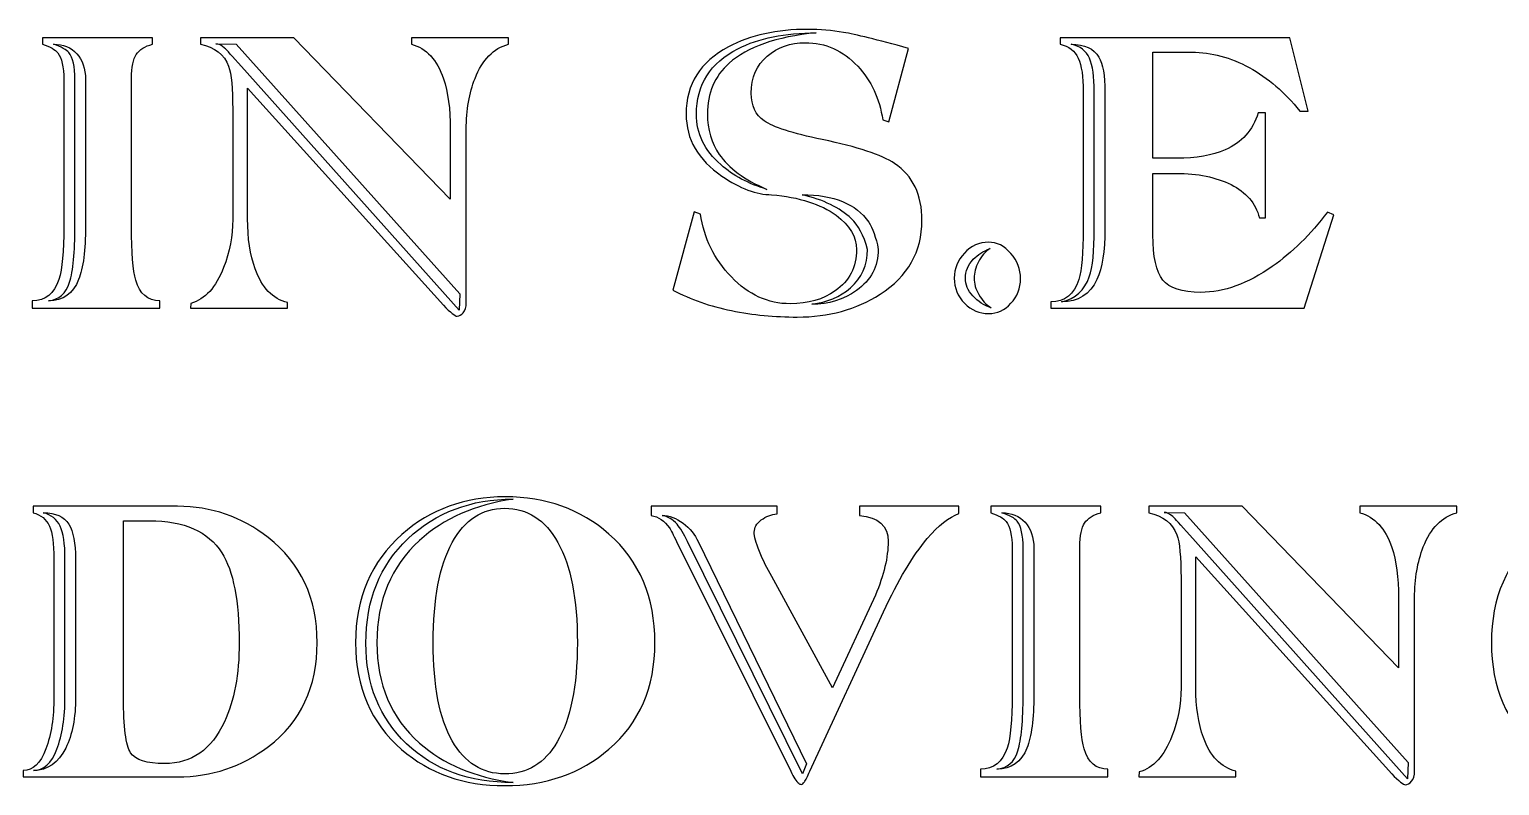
# Model space of a CAD drawing. Header units: centimetres. Extents: x -14.7 to 9.4, y -6.4 to 13.6.
# Drawn here: x -8.64 to 0.85, y 8.71 to 13.6 of the extents above; entities that cross this region are included whole.
import ezdxf

# ---------------------------------------------------------------- set-up
doc = ezdxf.new("R2010")
doc.units = ezdxf.units.CM
doc.header["$MEASUREMENT"] = 0
doc.layers.add('Capa 1', color=7, linetype='Continuous')

msp = doc.modelspace()

# ---------------------------------------------------------------- linework, layer by layer
at = {"layer": 'Capa 1', "color": 250}
for points, knots in [([(-2.87763, 12.35965), (-2.87763, 12.15819), (-2.96771, 11.99932), (-3.14788, 11.88303), (-3.30183, 11.78476), (-3.48036, 11.73562), (-3.68346, 11.73562), (-3.82759, 11.73562), (-3.96885, 11.74955), (-4.10725, 11.77739), (-4.24565, 11.80523), (-4.37218, 11.84946), (-4.48683, 11.91006), (-4.48683, 11.91006), (-4.34925, 12.41615), (-4.34925, 12.41615), (-4.34925, 12.41615), (-4.30748, 12.40141), (-4.30748, 12.40141), (-4.28619, 12.24582), (-4.22026, 12.11028), (-4.10889, 11.99482), (-3.99793, 11.87935), (-3.8714, 11.82161), (-3.72932, 11.82161), (-3.61303, 11.82161), (-3.51598, 11.84946), (-3.43737, 11.90514), (-3.34606, 11.96902), (-3.3002, 12.05828), (-3.3002, 12.17293), (-3.3002, 12.25483), (-3.34442, 12.32853), (-3.43245, 12.39404), (-3.53073, 12.46611), (-3.66953, 12.51033), (-3.84929, 12.52671), (-3.94551, 12.52671), (-4.05279, 12.56684), (-4.17031, 12.64709), (-4.32386, 12.75192), (-4.40084, 12.8854), (-4.40084, 13.04755), (-4.40084, 13.24082), (-4.30994, 13.38577), (-4.12814, 13.4824), (-3.98564, 13.55774), (-3.81448, 13.59541), (-3.61467, 13.59541), (-3.53605, 13.59541), (-3.45907, 13.58886), (-3.38373, 13.57576), (-3.30839, 13.56266), (-3.16835, 13.52826), (-2.96362, 13.47257), (-2.96362, 13.47257), (-3.09137, 12.99841), (-3.09137, 12.99841), (-3.09137, 12.99841), (-3.13068, 13.0107), (-3.13068, 13.0107), (-3.15197, 13.14828), (-3.20602, 13.26375), (-3.29283, 13.35711), (-3.38782, 13.45865), (-3.50083, 13.50943), (-3.63186, 13.50943), (-3.72686, 13.50943), (-3.80875, 13.48035), (-3.87754, 13.42221), (-3.94633, 13.36407), (-3.98073, 13.28422), (-3.98073, 13.18267), (-3.98073, 13.10242), (-3.95247, 13.04264), (-3.89597, 13.00333), (-3.83946, 12.96402), (-3.71458, 12.92389), (-3.52131, 12.88294), (-3.29365, 12.83545), (-3.13805, 12.78385), (-3.05452, 12.72817), (-2.93659, 12.64955), (-2.87763, 12.52671), (-2.87763, 12.35965)], [0, 0, 0, 0, 0.0357143, 0.0357143, 0.0357143, 0.0714286, 0.0714286, 0.0714286, 0.1071429, 0.1071429, 0.1071429, 0.1428571, 0.1428571, 0.1428571, 0.1785714, 0.1785714, 0.1785714, 0.2142857, 0.2142857, 0.2142857, 0.25, 0.25, 0.25, 0.2857143, 0.2857143, 0.2857143, 0.3214286, 0.3214286, 0.3214286, 0.3571429, 0.3571429, 0.3571429, 0.3928571, 0.3928571, 0.3928571, 0.4285714, 0.4285714, 0.4285714, 0.4642857, 0.4642857, 0.4642857, 0.5, 0.5, 0.5, 0.5357143, 0.5357143, 0.5357143, 0.5714286, 0.5714286, 0.5714286, 0.6071429, 0.6071429, 0.6071429, 0.6428571, 0.6428571, 0.6428571, 0.6785714, 0.6785714, 0.6785714, 0.7142857, 0.7142857, 0.7142857, 0.75, 0.75, 0.75, 0.7857143, 0.7857143, 0.7857143, 0.8214286, 0.8214286, 0.8214286, 0.8571429, 0.8571429, 0.8571429, 0.8928571, 0.8928571, 0.8928571, 0.9285714, 0.9285714, 0.9285714, 0.9642857, 0.9642857, 0.9642857, 1, 1, 1, 1]), ([(-7.80103, 11.79213), (-7.80103, 11.79213), (-8.62406, 11.79213), (-8.62406, 11.79213), (-8.62406, 11.79213), (-8.62406, 11.84127), (-8.62406, 11.84127), (-8.53889, 11.84127), (-8.48156, 11.88713), (-8.45208, 11.97885), (-8.43079, 12.04641), (-8.42014, 12.16024), (-8.42014, 12.32116), (-8.42014, 12.32116), (-8.42014, 13.27071), (-8.42014, 13.27071), (-8.42014, 13.3526), (-8.43324, 13.41034), (-8.45945, 13.44309), (-8.47583, 13.46439), (-8.50859, 13.48322), (-8.55772, 13.4996), (-8.55772, 13.4996), (-8.55772, 13.54136), (-8.55772, 13.54136), (-8.55772, 13.54136), (-7.84771, 13.54136), (-7.84771, 13.54136), (-7.84771, 13.54136), (-7.84771, 13.4996), (-7.84771, 13.4996), (-7.89685, 13.4865), (-7.93165, 13.46439), (-7.95212, 13.43327), (-7.9726, 13.40215), (-7.98283, 13.35096), (-7.98283, 13.28054), (-7.98283, 13.28054), (-7.98283, 12.32116), (-7.98283, 12.32116), (-7.98283, 12.15205), (-7.97382, 12.03658), (-7.95581, 11.97393), (-7.9296, 11.88549), (-7.87801, 11.84127), (-7.80103, 11.84127), (-7.80103, 11.84127), (-7.80103, 11.79213), (-7.80103, 11.79213)], [0, 0, 0, 0, 0.0625, 0.0625, 0.0625, 0.125, 0.125, 0.125, 0.1875, 0.1875, 0.1875, 0.25, 0.25, 0.25, 0.3125, 0.3125, 0.3125, 0.375, 0.375, 0.375, 0.4375, 0.4375, 0.4375, 0.5, 0.5, 0.5, 0.5625, 0.5625, 0.5625, 0.625, 0.625, 0.625, 0.6875, 0.6875, 0.6875, 0.75, 0.75, 0.75, 0.8125, 0.8125, 0.8125, 0.875, 0.875, 0.875, 0.9375, 0.9375, 0.9375, 1, 1, 1, 1]), ([(-8.2801, 12.3228), (-8.2801, 12.3228), (-8.2801, 13.27112), (-8.2801, 13.27112), (-8.2801, 13.34155), (-8.29894, 13.39723), (-8.33661, 13.43818), (-8.37428, 13.47913), (-8.42424, 13.4996), (-8.48647, 13.4996), (-8.4357, 13.48158), (-8.40294, 13.46357), (-8.3882, 13.44555), (-8.362, 13.41279), (-8.34889, 13.35465), (-8.34889, 13.27112), (-8.34889, 13.27112), (-8.34889, 12.3228), (-8.34889, 12.3228), (-8.34889, 12.1541), (-8.36036, 12.0333), (-8.38329, 11.96042), (-8.40622, 11.88754), (-8.45126, 11.84782), (-8.51841, 11.84127), (-8.42506, 11.84127), (-8.36036, 11.88713), (-8.32433, 11.97885), (-8.29485, 12.05255), (-8.2801, 12.1672), (-8.2801, 12.3228)], [0, 0, 0, 0, 0.1, 0.1, 0.1, 0.2, 0.2, 0.2, 0.3, 0.3, 0.3, 0.4, 0.4, 0.4, 0.5, 0.5, 0.5, 0.6, 0.6, 0.6, 0.7, 0.7, 0.7, 0.8, 0.8, 0.8, 0.9, 0.9, 0.9, 1, 1, 1, 1]), ([(-5.54816, 13.4996), (-5.64479, 13.47339), (-5.71686, 13.39969), (-5.76436, 13.27849), (-5.80203, 13.18349), (-5.82086, 13.07376), (-5.82086, 12.94928), (-5.82086, 12.94928), (-5.82086, 11.82939), (-5.82086, 11.82939), (-5.82086, 11.79991), (-5.82741, 11.77821), (-5.84052, 11.76347), (-5.85362, 11.74873), (-5.86672, 11.74136), (-5.87982, 11.74095), (-5.89293, 11.74136), (-5.92241, 11.7647), (-5.96827, 11.81178), (-5.96827, 11.81178), (-7.23352, 13.21461), (-7.23352, 13.21461), (-7.23352, 13.21461), (-7.23352, 12.37111), (-7.23352, 12.37111), (-7.23352, 12.245), (-7.21714, 12.13731), (-7.18479, 12.04723), (-7.14098, 11.92603), (-7.07137, 11.85355), (-6.97555, 11.82898), (-6.97555, 11.82898), (-6.97555, 11.79213), (-6.97555, 11.79213), (-6.97555, 11.79213), (-7.60203, 11.79213), (-7.60203, 11.79213), (-7.60203, 11.79213), (-7.59958, 11.82407), (-7.59958, 11.82407), (-7.50786, 11.85027), (-7.43743, 11.92725), (-7.38829, 12.05501), (-7.34899, 12.15655), (-7.32933, 12.26056), (-7.32933, 12.36702), (-7.32933, 12.36702), (-7.32933, 13.07703), (-7.32933, 13.07703), (-7.32933, 13.21461), (-7.33834, 13.30797), (-7.35636, 13.35711), (-7.3842, 13.43245), (-7.4448, 13.47994), (-7.53816, 13.4996), (-7.53816, 13.4996), (-7.53816, 13.54136), (-7.53816, 13.54136), (-7.53816, 13.54136), (-6.93379, 13.54136), (-6.93379, 13.54136), (-6.93379, 13.54136), (-5.92405, 12.49723), (-5.92405, 12.49723), (-5.92405, 12.49723), (-5.92405, 12.94928), (-5.92405, 12.94928), (-5.92405, 13.08031), (-5.93879, 13.18922), (-5.96827, 13.27603), (-6.00922, 13.39887), (-6.07801, 13.47339), (-6.17464, 13.4996), (-6.17464, 13.4996), (-6.17464, 13.54136), (-6.17464, 13.54136), (-6.17464, 13.54136), (-5.54816, 13.54136), (-5.54816, 13.54136), (-5.54816, 13.54136), (-5.54816, 13.4996), (-5.54816, 13.4996)], [0, 0, 0, 0, 0.037037, 0.037037, 0.037037, 0.0740741, 0.0740741, 0.0740741, 0.1111111, 0.1111111, 0.1111111, 0.1481481, 0.1481481, 0.1481481, 0.1851852, 0.1851852, 0.1851852, 0.2222222, 0.2222222, 0.2222222, 0.2592593, 0.2592593, 0.2592593, 0.2962963, 0.2962963, 0.2962963, 0.3333333, 0.3333333, 0.3333333, 0.3703704, 0.3703704, 0.3703704, 0.4074074, 0.4074074, 0.4074074, 0.4444444, 0.4444444, 0.4444444, 0.4814815, 0.4814815, 0.4814815, 0.5185185, 0.5185185, 0.5185185, 0.5555556, 0.5555556, 0.5555556, 0.5925926, 0.5925926, 0.5925926, 0.6296296, 0.6296296, 0.6296296, 0.6666667, 0.6666667, 0.6666667, 0.7037037, 0.7037037, 0.7037037, 0.7407407, 0.7407407, 0.7407407, 0.7777778, 0.7777778, 0.7777778, 0.8148148, 0.8148148, 0.8148148, 0.8518519, 0.8518519, 0.8518519, 0.8888889, 0.8888889, 0.8888889, 0.9259259, 0.9259259, 0.9259259, 0.962963, 0.962963, 0.962963, 1, 1, 1, 1]), ([(-5.86672, 11.77944), (-5.86672, 11.77944), (-5.86263, 11.88549), (-5.86263, 11.88549), (-5.86263, 11.88549), (-7.30722, 13.4996), (-7.30722, 13.4996), (-7.30722, 13.4996), (-7.43743, 13.50206), (-7.43743, 13.50206), (-7.42146, 13.50206), (-7.40263, 13.49305), (-7.38174, 13.47462), (-7.36905, 13.46275), (-7.33261, 13.42303), (-7.27323, 13.35465), (-7.27323, 13.35465), (-5.86672, 11.77944), (-5.86672, 11.77944)], [0, 0, 0, 0, 0.1666667, 0.1666667, 0.1666667, 0.3333333, 0.3333333, 0.3333333, 0.5, 0.5, 0.5, 0.6666667, 0.6666667, 0.6666667, 0.8333333, 0.8333333, 0.8333333, 1, 1, 1, 1]), ([(-3.56062, 13.5733), (-3.76371, 13.5733), (-3.93241, 13.53891), (-4.06672, 13.47012), (-4.24524, 13.3784), (-4.33451, 13.23754), (-4.33451, 13.04755), (-4.33451, 12.92143), (-4.28209, 12.81252), (-4.17727, 12.7208), (-4.09702, 12.65037), (-3.99793, 12.59714), (-3.88, 12.56111), (-4.02413, 12.62334), (-4.1265, 12.69869), (-4.1871, 12.78713), (-4.23787, 12.86083), (-4.26326, 12.94764), (-4.26326, 13.04755), (-4.26326, 13.18349), (-4.21658, 13.29323), (-4.12322, 13.37676), (-4.00693, 13.48158), (-3.8194, 13.5471), (-3.56062, 13.5733)], [0, 0, 0, 0, 0.125, 0.125, 0.125, 0.25, 0.25, 0.25, 0.375, 0.375, 0.375, 0.5, 0.5, 0.5, 0.625, 0.625, 0.625, 0.75, 0.75, 0.75, 0.875, 0.875, 0.875, 1, 1, 1, 1]), ([(-0.21692, 12.3965), (-0.21692, 12.3965), (-0.40855, 11.79213), (-0.40855, 11.79213), (-0.40855, 11.79213), (-2.04477, 11.79213), (-2.04477, 11.79213), (-2.04477, 11.79213), (-2.04477, 11.8339), (-2.04477, 11.8339), (-1.95469, 11.8339), (-1.89491, 11.88221), (-1.86543, 11.97885), (-1.84577, 12.04108), (-1.83595, 12.15), (-1.83595, 12.3056), (-1.83595, 12.3056), (-1.83595, 13.1925), (-1.83595, 13.1925), (-1.83595, 13.28913), (-1.84659, 13.3612), (-1.86789, 13.4087), (-1.88918, 13.4562), (-1.92849, 13.4865), (-1.98581, 13.4996), (-1.98581, 13.4996), (-1.98581, 13.54136), (-1.98581, 13.54136), (-1.98581, 13.54136), (-0.50191, 13.54136), (-0.50191, 13.54136), (-0.50191, 13.54136), (-0.38398, 13.0672), (-0.38398, 13.0672), (-0.38398, 13.0672), (-0.43803, 13.0672), (-0.43803, 13.0672), (-0.53467, 13.18841), (-0.64318, 13.28217), (-0.76356, 13.34851), (-0.88394, 13.41484), (-1.00801, 13.44801), (-1.13576, 13.44801), (-1.13576, 13.44801), (-1.38635, 13.44801), (-1.38635, 13.44801), (-1.38635, 13.44801), (-1.38635, 12.76256), (-1.38635, 12.76256), (-1.38635, 12.76256), (-1.23403, 12.76256), (-1.23403, 12.76256), (-1.10628, 12.76256), (-1.00146, 12.78058), (-0.91956, 12.81661), (-0.81147, 12.86411), (-0.74022, 12.94355), (-0.70582, 13.05492), (-0.70582, 13.05492), (-0.65914, 13.05492), (-0.65914, 13.05492), (-0.65914, 13.05492), (-0.65914, 12.37685), (-0.65914, 12.37685), (-0.65914, 12.37685), (-0.69845, 12.37685), (-0.69845, 12.37685), (-0.72302, 12.47184), (-0.78403, 12.5435), (-0.88148, 12.59182), (-0.97894, 12.64013), (-1.09645, 12.66429), (-1.23403, 12.66429), (-1.23403, 12.66429), (-1.38635, 12.66429), (-1.38635, 12.66429), (-1.38635, 12.66429), (-1.38635, 12.26629), (-1.38635, 12.26629), (-1.38635, 12.12543), (-1.36506, 12.02839), (-1.32248, 11.97516), (-1.27989, 11.92193), (-1.198, 11.89532), (-1.0768, 11.89532), (-0.92775, 11.89532), (-0.7738, 11.951), (-0.61492, 12.06238), (-0.48717, 12.15246), (-0.36842, 12.26957), (-0.25869, 12.4137), (-0.25869, 12.4137), (-0.21692, 12.3965), (-0.21692, 12.3965)], [0, 0, 0, 0, 0.0322581, 0.0322581, 0.0322581, 0.0645161, 0.0645161, 0.0645161, 0.0967742, 0.0967742, 0.0967742, 0.1290323, 0.1290323, 0.1290323, 0.1612903, 0.1612903, 0.1612903, 0.1935484, 0.1935484, 0.1935484, 0.2258065, 0.2258065, 0.2258065, 0.2580645, 0.2580645, 0.2580645, 0.2903226, 0.2903226, 0.2903226, 0.3225806, 0.3225806, 0.3225806, 0.3548387, 0.3548387, 0.3548387, 0.3870968, 0.3870968, 0.3870968, 0.4193548, 0.4193548, 0.4193548, 0.4516129, 0.4516129, 0.4516129, 0.483871, 0.483871, 0.483871, 0.516129, 0.516129, 0.516129, 0.5483871, 0.5483871, 0.5483871, 0.5806452, 0.5806452, 0.5806452, 0.6129032, 0.6129032, 0.6129032, 0.6451613, 0.6451613, 0.6451613, 0.6774194, 0.6774194, 0.6774194, 0.7096774, 0.7096774, 0.7096774, 0.7419355, 0.7419355, 0.7419355, 0.7741935, 0.7741935, 0.7741935, 0.8064516, 0.8064516, 0.8064516, 0.8387097, 0.8387097, 0.8387097, 0.8709677, 0.8709677, 0.8709677, 0.9032258, 0.9032258, 0.9032258, 0.9354839, 0.9354839, 0.9354839, 0.9677419, 0.9677419, 0.9677419, 1, 1, 1, 1]), ([(-1.69591, 12.3056), (-1.69591, 12.3056), (-1.69591, 13.1925), (-1.69591, 13.1925), (-1.69591, 13.29732), (-1.70901, 13.37185), (-1.73522, 13.41607), (-1.76798, 13.47176), (-1.82776, 13.4996), (-1.91456, 13.4996), (-1.85642, 13.4865), (-1.8167, 13.4562), (-1.79582, 13.4087), (-1.77494, 13.3612), (-1.7647, 13.28913), (-1.7647, 13.1925), (-1.7647, 13.1925), (-1.7647, 12.3056), (-1.7647, 12.3056), (-1.7647, 12.16147), (-1.77535, 12.05828), (-1.79705, 11.99604), (-1.82694, 11.90924), (-1.88631, 11.85519), (-1.97598, 11.8339), (-1.86789, 11.8339), (-1.79173, 11.88221), (-1.7475, 11.97885), (-1.71311, 12.05255), (-1.69591, 12.16147), (-1.69591, 12.3056)], [0, 0, 0, 0, 0.1, 0.1, 0.1, 0.2, 0.2, 0.2, 0.3, 0.3, 0.3, 0.4, 0.4, 0.4, 0.5, 0.5, 0.5, 0.6, 0.6, 0.6, 0.7, 0.7, 0.7, 0.8, 0.8, 0.8, 0.9, 0.9, 0.9, 1, 1, 1, 1]), ([(-3.16016, 12.17293), (-3.1749, 12.25155), (-3.19537, 12.31051), (-3.22158, 12.34982), (-3.30347, 12.46775), (-3.44679, 12.52671), (-3.65152, 12.52671), (-3.51394, 12.49395), (-3.4083, 12.44236), (-3.33459, 12.37193), (-3.28873, 12.32935), (-3.25352, 12.26301), (-3.22895, 12.17293), (-3.22895, 12.07139), (-3.2658, 11.98867), (-3.33951, 11.9248), (-3.40666, 11.86583), (-3.49019, 11.83062), (-3.5901, 11.81915), (-3.48036, 11.81752), (-3.38373, 11.847), (-3.3002, 11.9076), (-3.20684, 11.97475), (-3.16016, 12.0632), (-3.16016, 12.17293)], [0, 0, 0, 0, 0.125, 0.125, 0.125, 0.25, 0.25, 0.25, 0.375, 0.375, 0.375, 0.5, 0.5, 0.5, 0.625, 0.625, 0.625, 0.75, 0.75, 0.75, 0.875, 0.875, 0.875, 1, 1, 1, 1]), ([(-2.24132, 11.98499), (-2.24132, 11.92234), (-2.26179, 11.8687), (-2.30274, 11.82448), (-2.34368, 11.77985), (-2.392, 11.75773), (-2.44769, 11.75773), (-2.50665, 11.75773), (-2.55824, 11.77985), (-2.60247, 11.82448), (-2.64669, 11.8687), (-2.6688, 11.92316), (-2.6688, 11.98744), (-2.6688, 12.04846), (-2.6471, 12.1021), (-2.60369, 12.14918), (-2.56029, 12.19627), (-2.50829, 12.21961), (-2.44769, 12.21961), (-2.39364, 12.21961), (-2.34573, 12.19545), (-2.30397, 12.14673), (-2.2622, 12.098), (-2.24132, 12.04436), (-2.24132, 11.98499)], [0, 0, 0, 0, 0.125, 0.125, 0.125, 0.25, 0.25, 0.25, 0.375, 0.375, 0.375, 0.5, 0.5, 0.5, 0.625, 0.625, 0.625, 0.75, 0.75, 0.75, 0.875, 0.875, 0.875, 1, 1, 1, 1]), ([(-2.43049, 11.79459), (-2.46325, 11.81588), (-2.48986, 11.84454), (-2.51034, 11.88057), (-2.53081, 11.91661), (-2.54105, 11.95182), (-2.54105, 11.98622), (-2.54105, 12.02061), (-2.53163, 12.05623), (-2.51279, 12.09309), (-2.49396, 12.12994), (-2.46898, 12.15819), (-2.43786, 12.17785), (-2.48208, 12.16147), (-2.51812, 12.13854), (-2.54596, 12.10906), (-2.58035, 12.07302), (-2.59755, 12.03208), (-2.59755, 11.98622), (-2.59755, 11.94527), (-2.58117, 11.90719), (-2.54842, 11.87198), (-2.51566, 11.83676), (-2.47635, 11.81097), (-2.43049, 11.79459)], [0, 0, 0, 0, 0.125, 0.125, 0.125, 0.25, 0.25, 0.25, 0.375, 0.375, 0.375, 0.5, 0.5, 0.5, 0.625, 0.625, 0.625, 0.75, 0.75, 0.75, 0.875, 0.875, 0.875, 1, 1, 1, 1]), ([(-4.60228, 9.63016), (-4.60228, 9.34189), (-4.70137, 9.11259), (-4.89955, 8.94226), (-5.08135, 8.78502), (-5.30574, 8.7064), (-5.57271, 8.7064), (-5.8364, 8.7064), (-6.05833, 8.7842), (-6.2385, 8.9398), (-6.43668, 9.11177), (-6.53577, 9.34189), (-6.53577, 9.63016), (-6.53577, 9.92006), (-6.43586, 10.15345), (-6.23604, 10.33034), (-6.0526, 10.49249), (-5.83067, 10.57356), (-5.57025, 10.57356), (-5.30492, 10.57356), (-5.08135, 10.49331), (-4.89955, 10.3328), (-4.70137, 10.15755), (-4.60228, 9.92333), (-4.60228, 9.63016)], [0, 0, 0, 0, 0.125, 0.125, 0.125, 0.25, 0.25, 0.25, 0.375, 0.375, 0.375, 0.5, 0.5, 0.5, 0.625, 0.625, 0.625, 0.75, 0.75, 0.75, 0.875, 0.875, 0.875, 1, 1, 1, 1]), ([(-5.51866, 8.72606), (-5.76761, 8.76045), (-5.96907, 8.84562), (-6.12303, 8.98156), (-6.30647, 9.14371), (-6.39819, 9.35991), (-6.39819, 9.63016), (-6.39819, 9.90368), (-6.30647, 10.12397), (-6.12303, 10.29103), (-5.96579, 10.43353), (-5.76434, 10.52279), (-5.51866, 10.55882), (-5.79054, 10.55882), (-6.01698, 10.47325), (-6.19796, 10.30209), (-6.37894, 10.13093), (-6.46944, 9.90614), (-6.46944, 9.6277), (-6.46944, 9.36073), (-6.38181, 9.14371), (-6.20656, 8.97665), (-6.03131, 8.80959), (-5.80201, 8.72606), (-5.51866, 8.72606)], [0, 0, 0, 0, 0.125, 0.125, 0.125, 0.25, 0.25, 0.25, 0.375, 0.375, 0.375, 0.5, 0.5, 0.5, 0.625, 0.625, 0.625, 0.75, 0.75, 0.75, 0.875, 0.875, 0.875, 1, 1, 1, 1]), ([(2.73369, 9.63016), (2.73369, 9.34189), (2.6346, 9.11259), (2.43642, 8.94226), (2.25462, 8.78502), (2.03023, 8.7064), (1.76326, 8.7064), (1.49957, 8.7064), (1.27764, 8.7842), (1.09747, 8.9398), (0.89929, 9.11177), (0.8002, 9.34189), (0.8002, 9.63016), (0.8002, 9.92006), (0.90011, 10.15345), (1.09993, 10.33034), (1.28337, 10.49249), (1.5053, 10.57356), (1.76572, 10.57356), (2.03105, 10.57356), (2.25462, 10.49331), (2.43642, 10.3328), (2.6346, 10.15755), (2.73369, 9.92333), (2.73369, 9.63016)], [0, 0, 0, 0, 0.125, 0.125, 0.125, 0.25, 0.25, 0.25, 0.375, 0.375, 0.375, 0.5, 0.5, 0.5, 0.625, 0.625, 0.625, 0.75, 0.75, 0.75, 0.875, 0.875, 0.875, 1, 1, 1, 1]), ([(-6.78391, 9.63016), (-6.78391, 9.34353), (-6.88873, 9.11996), (-7.09838, 8.95945), (-7.27035, 8.82842), (-7.46608, 8.76291), (-7.68555, 8.76291), (-7.68555, 8.76291), (-8.68301, 8.76291), (-8.68301, 8.76291), (-8.68301, 8.76291), (-8.68301, 8.80468), (-8.68301, 8.80468), (-8.61913, 8.80468), (-8.57, 8.85094), (-8.5356, 8.94348), (-8.50121, 9.03602), (-8.48401, 9.14781), (-8.48401, 9.27884), (-8.48401, 9.27884), (-8.48401, 10.17311), (-8.48401, 10.17311), (-8.48401, 10.26974), (-8.49384, 10.34017), (-8.51349, 10.38439), (-8.53314, 10.42861), (-8.56836, 10.45728), (-8.61913, 10.47038), (-8.61913, 10.47038), (-8.61913, 10.51214), (-8.61913, 10.51214), (-8.61913, 10.51214), (-7.68555, 10.51214), (-7.68555, 10.51214), (-7.46772, 10.51214), (-7.27281, 10.44499), (-7.10084, 10.31069), (-6.88955, 10.14526), (-6.78391, 9.91842), (-6.78391, 9.63016)], [0, 0, 0, 0, 0.0769231, 0.0769231, 0.0769231, 0.1538462, 0.1538462, 0.1538462, 0.2307692, 0.2307692, 0.2307692, 0.3076923, 0.3076923, 0.3076923, 0.3846154, 0.3846154, 0.3846154, 0.4615385, 0.4615385, 0.4615385, 0.5384615, 0.5384615, 0.5384615, 0.6153846, 0.6153846, 0.6153846, 0.6923077, 0.6923077, 0.6923077, 0.7692308, 0.7692308, 0.7692308, 0.8461538, 0.8461538, 0.8461538, 0.9230769, 0.9230769, 0.9230769, 1, 1, 1, 1]), ([(-8.34397, 9.27884), (-8.34397, 9.27884), (-8.34397, 10.17311), (-8.34397, 10.17311), (-8.34397, 10.27302), (-8.35871, 10.34754), (-8.38819, 10.39668), (-8.41768, 10.44581), (-8.47254, 10.47038), (-8.5528, 10.47038), (-8.50121, 10.45728), (-8.46476, 10.42861), (-8.44388, 10.38439), (-8.423, 10.34017), (-8.41276, 10.26974), (-8.41276, 10.17311), (-8.41276, 10.17311), (-8.41276, 9.27884), (-8.41276, 9.27884), (-8.41276, 9.14617), (-8.43037, 9.03398), (-8.46517, 8.94226), (-8.49998, 8.85054), (-8.55034, 8.80468), (-8.61668, 8.80468), (-8.52495, 8.80468), (-8.45535, 8.85299), (-8.40785, 8.94963), (-8.36526, 9.03479), (-8.34397, 9.14453), (-8.34397, 9.27884)], [0, 0, 0, 0, 0.1, 0.1, 0.1, 0.2, 0.2, 0.2, 0.3, 0.3, 0.3, 0.4, 0.4, 0.4, 0.5, 0.5, 0.5, 0.6, 0.6, 0.6, 0.7, 0.7, 0.7, 0.8, 0.8, 0.8, 0.9, 0.9, 0.9, 1, 1, 1, 1]), ([(-5.10346, 9.63016), (-5.10346, 9.91351), (-5.14523, 10.12929), (-5.22876, 10.27752), (-5.31229, 10.42575), (-5.42694, 10.49986), (-5.57271, 10.49986), (-5.71684, 10.49986), (-5.82985, 10.42575), (-5.91175, 10.27752), (-5.99364, 10.12929), (-6.03458, 9.91351), (-6.03458, 9.63016), (-6.03458, 9.35008), (-5.99364, 9.1388), (-5.91175, 8.99631), (-5.82985, 8.85381), (-5.71684, 8.78256), (-5.57271, 8.78256), (-5.42694, 8.78256), (-5.31393, 8.85135), (-5.23367, 8.98893), (-5.14686, 9.13634), (-5.10346, 9.35008), (-5.10346, 9.63016)], [0, 0, 0, 0, 0.125, 0.125, 0.125, 0.25, 0.25, 0.25, 0.375, 0.375, 0.375, 0.5, 0.5, 0.5, 0.625, 0.625, 0.625, 0.75, 0.75, 0.75, 0.875, 0.875, 0.875, 1, 1, 1, 1]), ([(-2.6393, 10.46547), (-2.70318, 10.44254), (-2.77115, 10.38849), (-2.84321, 10.30332), (-2.93821, 10.19194), (-3.03239, 10.03389), (-3.12575, 9.82916), (-3.12575, 9.82916), (-3.60236, 8.79976), (-3.60236, 8.79976), (-3.6171, 8.76578), (-3.62857, 8.74285), (-3.63676, 8.73138), (-3.64495, 8.71992), (-3.6515, 8.71459), (-3.65641, 8.71418), (-3.66337, 8.71459), (-3.66911, 8.71664), (-3.67402, 8.72155), (-3.68876, 8.73466), (-3.70596, 8.76045), (-3.72561, 8.79935), (-3.72561, 8.79935), (-4.46224, 10.28366), (-4.46224, 10.28366), (-4.48353, 10.32789), (-4.49909, 10.35737), (-4.50892, 10.37211), (-4.54004, 10.41797), (-4.57935, 10.44499), (-4.62684, 10.45318), (-4.62684, 10.45318), (-4.62684, 10.51214), (-4.62684, 10.51214), (-4.62684, 10.51214), (-3.81365, 10.51214), (-3.81365, 10.51214), (-3.81365, 10.51214), (-3.81365, 10.46301), (-3.81365, 10.46301), (-3.85132, 10.45973), (-3.8853, 10.44663), (-3.9156, 10.4237), (-3.9459, 10.40077), (-3.96105, 10.37456), (-3.96105, 10.34508), (-3.96105, 10.31888), (-3.94959, 10.27752), (-3.92666, 10.2202), (-3.90373, 10.16287), (-3.87752, 10.10882), (-3.84804, 10.05805), (-3.84804, 10.05805), (-3.45536, 9.33903), (-3.45536, 9.33903), (-3.45536, 9.33903), (-3.17816, 9.93767), (-3.17816, 9.93767), (-3.1237, 10.06747), (-3.09626, 10.18334), (-3.09626, 10.2853), (-3.09626, 10.38603), (-3.15768, 10.44172), (-3.28052, 10.45318), (-3.28052, 10.45318), (-3.28052, 10.51214), (-3.28052, 10.51214), (-3.28052, 10.51214), (-2.6393, 10.51214), (-2.6393, 10.51214), (-2.6393, 10.51214), (-2.6393, 10.46547), (-2.6393, 10.46547)], [0, 0, 0, 0, 0.0416667, 0.0416667, 0.0416667, 0.0833333, 0.0833333, 0.0833333, 0.125, 0.125, 0.125, 0.1666667, 0.1666667, 0.1666667, 0.2083333, 0.2083333, 0.2083333, 0.25, 0.25, 0.25, 0.2916667, 0.2916667, 0.2916667, 0.3333333, 0.3333333, 0.3333333, 0.375, 0.375, 0.375, 0.4166667, 0.4166667, 0.4166667, 0.4583333, 0.4583333, 0.4583333, 0.5, 0.5, 0.5, 0.5416667, 0.5416667, 0.5416667, 0.5833333, 0.5833333, 0.5833333, 0.625, 0.625, 0.625, 0.6666667, 0.6666667, 0.6666667, 0.7083333, 0.7083333, 0.7083333, 0.75, 0.75, 0.75, 0.7916667, 0.7916667, 0.7916667, 0.8333333, 0.8333333, 0.8333333, 0.875, 0.875, 0.875, 0.9166667, 0.9166667, 0.9166667, 0.9583333, 0.9583333, 0.9583333, 1, 1, 1, 1]), ([(-3.62365, 8.84808), (-3.62365, 8.84808), (-4.3222, 10.28366), (-4.3222, 10.28366), (-4.34349, 10.32952), (-4.37625, 10.36924), (-4.42047, 10.40282), (-4.4647, 10.43639), (-4.50974, 10.45318), (-4.5556, 10.45318), (-4.51956, 10.44663), (-4.48763, 10.42779), (-4.45978, 10.39668), (-4.43849, 10.37211), (-4.41556, 10.33444), (-4.39099, 10.28366), (-4.39099, 10.28366), (-3.64904, 8.78338), (-3.64904, 8.78338), (-3.64904, 8.78338), (-3.62365, 8.84808), (-3.62365, 8.84808)], [0, 0, 0, 0, 0.1428571, 0.1428571, 0.1428571, 0.2857143, 0.2857143, 0.2857143, 0.4285714, 0.4285714, 0.4285714, 0.5714286, 0.5714286, 0.5714286, 0.7142857, 0.7142857, 0.7142857, 0.8571429, 0.8571429, 0.8571429, 1, 1, 1, 1]), ([(-1.67624, 8.76291), (-1.67624, 8.76291), (-2.49927, 8.76291), (-2.49927, 8.76291), (-2.49927, 8.76291), (-2.49927, 8.81205), (-2.49927, 8.81205), (-2.4141, 8.81205), (-2.35677, 8.85791), (-2.32729, 8.94963), (-2.306, 9.01719), (-2.29535, 9.13102), (-2.29535, 9.29194), (-2.29535, 9.29194), (-2.29535, 10.24149), (-2.29535, 10.24149), (-2.29535, 10.32338), (-2.30845, 10.38112), (-2.33466, 10.41387), (-2.35104, 10.43517), (-2.3838, 10.454), (-2.43293, 10.47038), (-2.43293, 10.47038), (-2.43293, 10.51214), (-2.43293, 10.51214), (-2.43293, 10.51214), (-1.72292, 10.51214), (-1.72292, 10.51214), (-1.72292, 10.51214), (-1.72292, 10.47038), (-1.72292, 10.47038), (-1.77206, 10.45728), (-1.80686, 10.43517), (-1.82733, 10.40405), (-1.84781, 10.37293), (-1.85804, 10.32174), (-1.85804, 10.25132), (-1.85804, 10.25132), (-1.85804, 9.29194), (-1.85804, 9.29194), (-1.85804, 9.12283), (-1.84903, 9.00736), (-1.83102, 8.94471), (-1.80481, 8.85627), (-1.75322, 8.81205), (-1.67624, 8.81205), (-1.67624, 8.81205), (-1.67624, 8.76291), (-1.67624, 8.76291)], [0, 0, 0, 0, 0.0625, 0.0625, 0.0625, 0.125, 0.125, 0.125, 0.1875, 0.1875, 0.1875, 0.25, 0.25, 0.25, 0.3125, 0.3125, 0.3125, 0.375, 0.375, 0.375, 0.4375, 0.4375, 0.4375, 0.5, 0.5, 0.5, 0.5625, 0.5625, 0.5625, 0.625, 0.625, 0.625, 0.6875, 0.6875, 0.6875, 0.75, 0.75, 0.75, 0.8125, 0.8125, 0.8125, 0.875, 0.875, 0.875, 0.9375, 0.9375, 0.9375, 1, 1, 1, 1]), ([(-2.15531, 9.29358), (-2.15531, 9.29358), (-2.15531, 10.2419), (-2.15531, 10.2419), (-2.15531, 10.31233), (-2.17415, 10.36801), (-2.21182, 10.40896), (-2.24949, 10.44991), (-2.29945, 10.47038), (-2.36168, 10.47038), (-2.31091, 10.45236), (-2.27815, 10.43435), (-2.26341, 10.41633), (-2.23721, 10.38357), (-2.2241, 10.32543), (-2.2241, 10.2419), (-2.2241, 10.2419), (-2.2241, 9.29358), (-2.2241, 9.29358), (-2.2241, 9.12488), (-2.23557, 9.00408), (-2.2585, 8.9312), (-2.28143, 8.85832), (-2.32647, 8.8186), (-2.39362, 8.81205), (-2.30027, 8.81205), (-2.23557, 8.85791), (-2.19954, 8.94963), (-2.17006, 9.02333), (-2.15531, 9.13798), (-2.15531, 9.29358)], [0, 0, 0, 0, 0.1, 0.1, 0.1, 0.2, 0.2, 0.2, 0.3, 0.3, 0.3, 0.4, 0.4, 0.4, 0.5, 0.5, 0.5, 0.6, 0.6, 0.6, 0.7, 0.7, 0.7, 0.8, 0.8, 0.8, 0.9, 0.9, 0.9, 1, 1, 1, 1]), ([(0.57663, 10.47038), (0.48, 10.44417), (0.40793, 10.37047), (0.36043, 10.24927), (0.32276, 10.15427), (0.30393, 10.04454), (0.30393, 9.92006), (0.30393, 9.92006), (0.30393, 8.80017), (0.30393, 8.80017), (0.30393, 8.77069), (0.29738, 8.74899), (0.28427, 8.73425), (0.27117, 8.71951), (0.25807, 8.71214), (0.24497, 8.71173), (0.23186, 8.71214), (0.20238, 8.73548), (0.15652, 8.78256), (0.15652, 8.78256), (-1.10873, 10.18539), (-1.10873, 10.18539), (-1.10873, 10.18539), (-1.10873, 9.34189), (-1.10873, 9.34189), (-1.10873, 9.21578), (-1.09235, 9.10809), (-1.06, 9.01801), (-1.01619, 8.89681), (-0.94658, 8.82433), (-0.85076, 8.79976), (-0.85076, 8.79976), (-0.85076, 8.76291), (-0.85076, 8.76291), (-0.85076, 8.76291), (-1.47724, 8.76291), (-1.47724, 8.76291), (-1.47724, 8.76291), (-1.47479, 8.79485), (-1.47479, 8.79485), (-1.38307, 8.82105), (-1.31264, 8.89803), (-1.2635, 9.02579), (-1.2242, 9.12733), (-1.20454, 9.23134), (-1.20454, 9.3378), (-1.20454, 9.3378), (-1.20454, 10.04781), (-1.20454, 10.04781), (-1.20454, 10.18539), (-1.21355, 10.27875), (-1.23157, 10.32789), (-1.25941, 10.40323), (-1.32001, 10.45072), (-1.41337, 10.47038), (-1.41337, 10.47038), (-1.41337, 10.51214), (-1.41337, 10.51214), (-1.41337, 10.51214), (-0.809, 10.51214), (-0.809, 10.51214), (-0.809, 10.51214), (0.20074, 9.46801), (0.20074, 9.46801), (0.20074, 9.46801), (0.20074, 9.92006), (0.20074, 9.92006), (0.20074, 10.05109), (0.186, 10.16), (0.15652, 10.24681), (0.11557, 10.36965), (0.04678, 10.44417), (-0.04985, 10.47038), (-0.04985, 10.47038), (-0.04985, 10.51214), (-0.04985, 10.51214), (-0.04985, 10.51214), (0.57663, 10.51214), (0.57663, 10.51214), (0.57663, 10.51214), (0.57663, 10.47038), (0.57663, 10.47038)], [0, 0, 0, 0, 0.037037, 0.037037, 0.037037, 0.0740741, 0.0740741, 0.0740741, 0.1111111, 0.1111111, 0.1111111, 0.1481481, 0.1481481, 0.1481481, 0.1851852, 0.1851852, 0.1851852, 0.2222222, 0.2222222, 0.2222222, 0.2592593, 0.2592593, 0.2592593, 0.2962963, 0.2962963, 0.2962963, 0.3333333, 0.3333333, 0.3333333, 0.3703704, 0.3703704, 0.3703704, 0.4074074, 0.4074074, 0.4074074, 0.4444444, 0.4444444, 0.4444444, 0.4814815, 0.4814815, 0.4814815, 0.5185185, 0.5185185, 0.5185185, 0.5555556, 0.5555556, 0.5555556, 0.5925926, 0.5925926, 0.5925926, 0.6296296, 0.6296296, 0.6296296, 0.6666667, 0.6666667, 0.6666667, 0.7037037, 0.7037037, 0.7037037, 0.7407407, 0.7407407, 0.7407407, 0.7777778, 0.7777778, 0.7777778, 0.8148148, 0.8148148, 0.8148148, 0.8518519, 0.8518519, 0.8518519, 0.8888889, 0.8888889, 0.8888889, 0.9259259, 0.9259259, 0.9259259, 0.962963, 0.962963, 0.962963, 1, 1, 1, 1]), ([(0.25807, 8.75022), (0.25807, 8.75022), (0.26216, 8.85627), (0.26216, 8.85627), (0.26216, 8.85627), (-1.18243, 10.47038), (-1.18243, 10.47038), (-1.18243, 10.47038), (-1.31264, 10.47284), (-1.31264, 10.47284), (-1.29667, 10.47284), (-1.27784, 10.46383), (-1.25695, 10.4454), (-1.24426, 10.43353), (-1.20782, 10.39381), (-1.14844, 10.32543), (-1.14844, 10.32543), (0.25807, 8.75022), (0.25807, 8.75022)], [0, 0, 0, 0, 0.1666667, 0.1666667, 0.1666667, 0.3333333, 0.3333333, 0.3333333, 0.5, 0.5, 0.5, 0.6666667, 0.6666667, 0.6666667, 0.8333333, 0.8333333, 0.8333333, 1, 1, 1, 1]), ([(-7.28755, 9.63016), (-7.28755, 9.9004), (-7.32522, 10.09449), (-7.40056, 10.21242), (-7.48737, 10.35), (-7.64297, 10.41879), (-7.86735, 10.41879), (-7.86735, 10.41879), (-8.03442, 10.41879), (-8.03442, 10.41879), (-8.03442, 10.41879), (-8.03442, 9.27638), (-8.03442, 9.27638), (-8.03442, 9.08475), (-8.01927, 8.9656), (-7.98897, 8.91892), (-7.95866, 8.87224), (-7.88537, 8.8489), (-7.76908, 8.8489), (-7.59547, 8.8489), (-7.4669, 8.93898), (-7.38337, 9.11914), (-7.31949, 9.25672), (-7.28755, 9.42706), (-7.28755, 9.63016)], [0, 0, 0, 0, 0.125, 0.125, 0.125, 0.25, 0.25, 0.25, 0.375, 0.375, 0.375, 0.5, 0.5, 0.5, 0.625, 0.625, 0.625, 0.75, 0.75, 0.75, 0.875, 0.875, 0.875, 1, 1, 1, 1])]:
    msp.add_open_spline(points, degree=3, knots=knots, dxfattribs=at)

doc.saveas('drawing.dxf')
